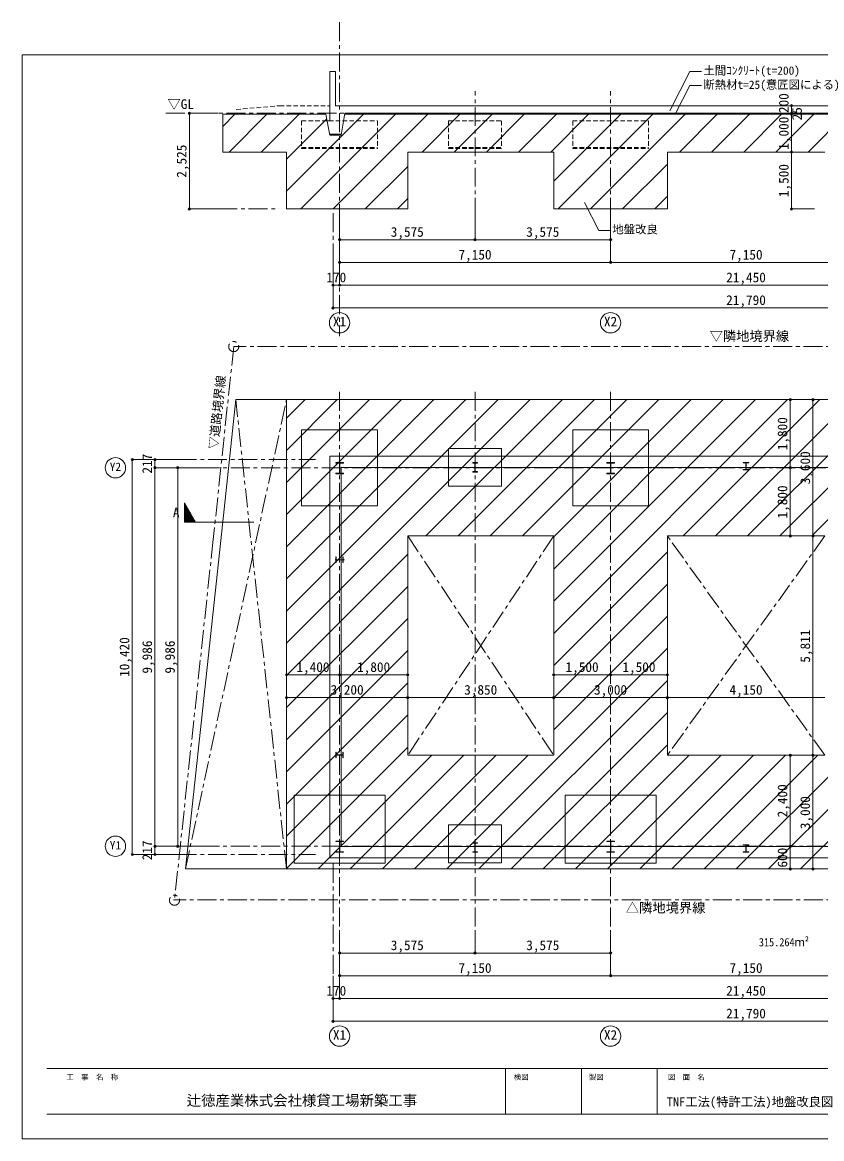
# Model space of a CAD drawing. Units: millimetres at full size, sheet at 1:100. Extents: x -41329 to 42203, y -29220 to 30473.
# Drawn here: x -41329 to -20241, y 1019 to 30473 of the extents above; entities that cross this region are included whole.
import ezdxf
from ezdxf.enums import TextEntityAlignment as Align

# ---------------------------------------------------------------- set-up
doc = ezdxf.new("R2010")
doc.units = ezdxf.units.MM
doc.header["$LTSCALE"] = 100
doc.header["$PDMODE"] = 32
doc.header["$PDSIZE"] = 60
doc.linetypes.add('CHAIN1', pattern=[8, 5, -1, 1, -1])
doc.linetypes.add('DASHED1', pattern=[1.8, 1.2, -0.6])
for name, color, linetype, lineweight in [('0-0_0', 7, 'Continuous', 9), ('0-1_Defpoints', 3, 'Continuous', 13), ('0-2_一般', 7, 'Continuous', 18), ('0-3_寸法', 2, 'Continuous', 18), ('0-4_1-5 見掛り線', 7, 'CHAIN1', 9), ('0-7_A', 7, 'Continuous', 5), ('0-8_DRAWING-FRAME', 4, 'Continuous', 5), ('0-9_DIM', 7, 'Continuous', 9), ('0-E_0-5 図面', 4, 'Continuous', 5), ('0-F_0-4 データ 0', 7, 'Continuous', 5), ('F-0', 7, 'Continuous', 18), ('F-F', 4, 'Continuous', 5)]:
    doc.layers.add(name, color=color, linetype=linetype, lineweight=lineweight)
doc.styles.add('ＭＳ ゴシック', font='')
doc.styles.get('ＭＳ ゴシック').set_extended_font_data('MS Gothic')

msp = doc.modelspace()

# ---------------------------------------------------------------- linework, layer by layer
at = {"layer": '0-0_0', "color": 3, "lineweight": 13}
for p, q in [((-33219.7, 29173.6), (-33069.7, 29173.6)), ((-33219.7, 27873.6), (-33219.7, 29173.6)), ((-33069.7, 28273.6), (-33069.7, 29173.6)), ((-36042.2, 28048.6), (-33319.7, 28048.6)), ((-36042.2, 27048.6), (-36042.2, 28048.6)), ((-33219.7, 27493.6), (-33319.7, 28048.6)), ((-33069.7, 28273.6), (-11399.7, 28273.6)), ((-32819.7, 28073.6), (-32919.7, 27493.6)), ((-32824, 28048.6), (-11645.3, 28048.6)), ((-32819.7, 28073.6), (-11649.7, 28073.6)), ((-33219.7, 27873.6), (-33288.1, 27873.6)), ((-32914.5, 27523.6), (-33225.1, 27523.6)), ((-33219.7, 27493.6), (-32919.7, 27493.6)), ((-27309.7, 27048.6), (-31159.7, 27048.6)), ((-27309.7, 27048.6), (-27309.7, 25548.6)), ((-24309.7, 27048.6), (-20159.7, 27048.6))]:
    msp.add_line(p, q, dxfattribs=at)
at = {"layer": '0-0_0', "color": 3, "linetype": 'DASHED1', "lineweight": 13}
for p, q in [((-33959.7, 27873.6), (-31959.7, 27873.6)), ((-33959.7, 27873.6), (-33959.7, 27143.6)), ((-31959.7, 27873.6), (-31959.7, 27143.6)), ((-30084.7, 27873.6), (-28684.7, 27873.6)), ((-30084.7, 27873.6), (-30084.7, 27143.6)), ((-28684.7, 27873.6), (-28684.7, 27143.6)), ((-26809.7, 27873.6), (-24809.7, 27873.6)), ((-26809.7, 27873.6), (-26809.7, 27143.6)), ((-24809.7, 27873.6), (-24809.7, 27143.6)), ((-33959.7, 27173.6), (-31959.7, 27173.6)), ((-33959.7, 27143.6), (-31959.7, 27143.6)), ((-30084.7, 27173.6), (-28684.7, 27173.6)), ((-30084.7, 27143.6), (-28684.7, 27143.6)), ((-26809.7, 27173.6), (-24809.7, 27173.6)), ((-26809.7, 27143.6), (-24809.7, 27143.6))]:
    msp.add_line(p, q, dxfattribs=at)
at = {"layer": '0-0_0'}
for p, q in [((-33059.7, 18857.5), (-32859.7, 18857.5)), ((-33059.7, 18857.5), (-33059.7, 18845.5)), ((-32859.7, 18857.5), (-32859.7, 18845.5)), ((-29447.2, 18857.5), (-29322.2, 18857.5)), ((-29447.2, 18857.5), (-29447.2, 18845.5)), ((-29322.2, 18857.5), (-29322.2, 18845.5)), ((-25909.7, 18857.5), (-25709.7, 18857.5)), ((-25909.7, 18857.5), (-25909.7, 18845.5)), ((-25709.7, 18857.5), (-25709.7, 18845.5)), ((-22309.7, 18857.5), (-22159.7, 18857.5)), ((-22309.7, 18857.5), (-22309.7, 18848.5)), ((-22159.7, 18857.5), (-22159.7, 18848.5)), ((-33059.7, 18845.5), (-32967.7, 18845.5)), ((-33059.7, 18575.5), (-32967.7, 18575.5)), ((-33059.7, 18575.5), (-33059.7, 18563.5)), ((-33059.7, 18563.5), (-32859.7, 18563.5)), ((-32962.7, 18840.5), (-32962.7, 18580.5)), ((-32956.7, 18840.5), (-32956.7, 18580.5)), ((-32951.7, 18845.5), (-32859.7, 18845.5)), ((-32951.7, 18575.5), (-32859.7, 18575.5)), ((-32859.7, 18575.5), (-32859.7, 18563.5)), ((-29447.2, 18845.5), (-29392.7, 18845.5)), ((-29447.2, 18619.5), (-29392.7, 18619.5)), ((-29447.2, 18619.5), (-29447.2, 18607.5)), ((-29447.2, 18607.5), (-29322.2, 18607.5)), ((-29387.7, 18840.5), (-29387.7, 18624.5)), ((-29381.7, 18840.5), (-29381.7, 18624.5)), ((-29376.7, 18845.5), (-29322.2, 18845.5)), ((-29376.7, 18619.5), (-29322.2, 18619.5)), ((-29322.2, 18619.5), (-29322.2, 18607.5)), ((-25909.7, 18845.5), (-25817.7, 18845.5)), ((-25909.7, 18575.5), (-25817.7, 18575.5)), ((-25909.7, 18575.5), (-25909.7, 18563.5)), ((-25909.7, 18563.5), (-25709.7, 18563.5)), ((-25812.7, 18840.5), (-25812.7, 18580.5)), ((-25806.7, 18840.5), (-25806.7, 18580.5)), ((-25801.7, 18845.5), (-25709.7, 18845.5)), ((-25801.7, 18575.5), (-25709.7, 18575.5)), ((-25709.7, 18575.5), (-25709.7, 18563.5)), ((-22309.7, 18848.5), (-22242.7, 18848.5)), ((-22309.7, 18672.5), (-22242.7, 18672.5)), ((-22309.7, 18672.5), (-22309.7, 18663.5)), ((-22309.7, 18663.5), (-22159.7, 18663.5)), ((-22237.7, 18843.5), (-22237.7, 18677.5)), ((-22231.7, 18843.5), (-22231.7, 18677.5)), ((-22226.7, 18848.5), (-22159.7, 18848.5)), ((-22226.7, 18672.5), (-22159.7, 18672.5)), ((-22159.7, 18672.5), (-22159.7, 18663.5)), ((-33078.2, 16292.5), (-32827.7, 16292.5)), ((-33059.7, 16217.5), (-33059.7, 16367.5)), ((-33059.7, 16367.5), (-33050.7, 16367.5)), ((-33059.7, 16217.5), (-33050.7, 16217.5)), ((-33050.7, 16300.5), (-33050.7, 16367.5)), ((-33050.7, 16217.5), (-33050.7, 16284.5)), ((-33045.7, 16295.5), (-32879.7, 16295.5)), ((-33045.7, 16289.5), (-32879.7, 16289.5)), ((-32874.7, 16300.5), (-32874.7, 16367.5)), ((-32874.7, 16367.5), (-32865.7, 16367.5)), ((-32874.7, 16217.5), (-32874.7, 16284.5)), ((-32874.7, 16217.5), (-32865.7, 16217.5)), ((-32865.7, 16217.5), (-32865.7, 16367.5)), ((-33059.7, 11217.5), (-33059.7, 11067.5)), ((-33059.7, 11217.5), (-33050.7, 11217.5)), ((-33050.7, 11217.5), (-33050.7, 11150.5)), ((-32874.7, 11217.5), (-32874.7, 11150.5)), ((-32874.7, 11217.5), (-32865.7, 11217.5)), ((-32865.7, 11217.5), (-32865.7, 11067.5)), ((-33059.7, 11067.5), (-33050.7, 11067.5)), ((-33050.7, 11134.5), (-33050.7, 11067.5)), ((-33045.7, 11145.5), (-32879.7, 11145.5)), ((-33045.7, 11139.5), (-32879.7, 11139.5)), ((-32874.7, 11134.5), (-32874.7, 11067.5)), ((-32874.7, 11067.5), (-32865.7, 11067.5)), ((-33059.7, 8871.5), (-32859.7, 8871.5)), ((-33059.7, 8859.5), (-33059.7, 8871.5)), ((-33059.7, 8859.5), (-32967.7, 8859.5)), ((-32962.7, 8594.5), (-32962.7, 8854.5)), ((-32956.7, 8594.5), (-32956.7, 8854.5)), ((-32951.7, 8859.5), (-32859.7, 8859.5)), ((-32859.7, 8859.5), (-32859.7, 8871.5)), ((-25909.7, 8871.5), (-25709.7, 8871.5)), ((-25909.7, 8859.5), (-25909.7, 8871.5)), ((-25909.7, 8859.5), (-25817.7, 8859.5)), ((-25812.7, 8594.5), (-25812.7, 8854.5)), ((-25806.7, 8594.5), (-25806.7, 8854.5)), ((-25801.7, 8859.5), (-25709.7, 8859.5)), ((-25709.7, 8859.5), (-25709.7, 8871.5)), ((-33059.7, 8589.5), (-32967.7, 8589.5)), ((-33059.7, 8577.5), (-33059.7, 8589.5)), ((-33059.7, 8577.5), (-32859.7, 8577.5)), ((-32951.7, 8589.5), (-32859.7, 8589.5)), ((-32859.7, 8577.5), (-32859.7, 8589.5)), ((-29447.2, 8827.5), (-29322.2, 8827.5)), ((-29447.2, 8815.5), (-29447.2, 8827.5)), ((-29447.2, 8815.5), (-29392.7, 8815.5)), ((-29447.2, 8589.5), (-29392.7, 8589.5)), ((-29447.2, 8577.5), (-29447.2, 8589.5)), ((-29447.2, 8577.5), (-29322.2, 8577.5)), ((-29387.7, 8594.5), (-29387.7, 8810.5)), ((-29381.7, 8594.5), (-29381.7, 8810.5)), ((-29376.7, 8815.5), (-29322.2, 8815.5)), ((-29376.7, 8589.5), (-29322.2, 8589.5)), ((-29322.2, 8815.5), (-29322.2, 8827.5)), ((-29322.2, 8577.5), (-29322.2, 8589.5)), ((-25909.7, 8589.5), (-25817.7, 8589.5)), ((-25909.7, 8577.5), (-25909.7, 8589.5)), ((-25909.7, 8577.5), (-25709.7, 8577.5)), ((-25801.7, 8589.5), (-25709.7, 8589.5)), ((-25709.7, 8577.5), (-25709.7, 8589.5)), ((-22309.7, 8771.5), (-22159.7, 8771.5)), ((-22309.7, 8762.5), (-22309.7, 8771.5)), ((-22309.7, 8762.5), (-22242.7, 8762.5)), ((-22309.7, 8586.5), (-22242.7, 8586.5)), ((-22309.7, 8577.5), (-22309.7, 8586.5)), ((-22309.7, 8577.5), (-22159.7, 8577.5)), ((-22237.7, 8591.5), (-22237.7, 8757.5)), ((-22231.7, 8591.5), (-22231.7, 8757.5)), ((-22226.7, 8762.5), (-22159.7, 8762.5)), ((-22226.7, 8586.5), (-22159.7, 8586.5)), ((-22159.7, 8762.5), (-22159.7, 8771.5)), ((-22159.7, 8577.5), (-22159.7, 8586.5))]:
    msp.add_line(p, q, dxfattribs=at)
at = {"layer": '0-0_0', "color": 3, "lineweight": 13}
for points in [[(-36042.2, 27048.6), (-34359.7, 27048.6), (-34359.7, 25548.6)], [(-31159.7, 27048.6), (-31159.7, 25548.6), (-34359.7, 25548.6)], [(-24309.7, 27048.6), (-24309.7, 25548.6), (-27309.7, 25548.6)]]:
    msp.add_lwpolyline(points, dxfattribs=at)
at = {"layer": '0-0_0'}
for centre, start, end in [((-32967.7, 18840.5), 0, 90), ((-32967.7, 18580.5), 270, 0), ((-32951.7, 18840.5), 90, 180), ((-32951.7, 18580.5), 180, 270), ((-29392.7, 18840.5), 0, 90), ((-29392.7, 18624.5), 270, 0), ((-29376.7, 18840.5), 90, 180), ((-29376.7, 18624.5), 180, 270), ((-25817.7, 18840.5), 0, 90), ((-25817.7, 18580.5), 270, 0), ((-25801.7, 18840.5), 90, 180), ((-25801.7, 18580.5), 180, 270), ((-22242.7, 18843.5), 0, 90), ((-22242.7, 18677.5), 270, 0), ((-22226.7, 18843.5), 90, 180), ((-22226.7, 18677.5), 180, 270), ((-33045.7, 16300.5), 180, 270), ((-33045.7, 16284.5), 90, 180), ((-32879.7, 16300.5), 270, 0), ((-32879.7, 16284.5), 0, 90), ((-33045.7, 11150.5), 180, 270), ((-33045.7, 11134.5), 90, 180), ((-32879.7, 11150.5), 270, 0), ((-32879.7, 11134.5), 0, 90), ((-32967.7, 8854.5), 0, 90), ((-32951.7, 8854.5), 90, 180), ((-25817.7, 8854.5), 0, 90), ((-25801.7, 8854.5), 90, 180), ((-32967.7, 8594.5), 270, 0), ((-32951.7, 8594.5), 180, 270), ((-29392.7, 8810.5), 0, 90), ((-29392.7, 8594.5), 270, 0), ((-29376.7, 8810.5), 90, 180), ((-29376.7, 8594.5), 180, 270), ((-25817.7, 8594.5), 270, 0), ((-25801.7, 8594.5), 180, 270), ((-22242.7, 8757.5), 0, 90), ((-22242.7, 8591.5), 270, 0), ((-22226.7, 8757.5), 90, 180), ((-22226.7, 8591.5), 180, 270)]:
    msp.add_arc(centre, 5, start, end, dxfattribs=at)
at = {"layer": '0-1_Defpoints', "color": 7, "lineweight": 9}
for p, q in [((-33219.7, 19027.5), (-11249.7, 19027.5)), ((-33219.7, 8427.5), (-33219.7, 19027.5)), ((-11549.7, 18727.5), (-32919.7, 18727.5)), ((-33219.7, 8427.5), (-11249.7, 8427.5))]:
    msp.add_line(p, q, dxfattribs=at)
msp.add_lwpolyline([(-32919.7, 18727.5), (-32919.7, 8727.5), (-11549.7, 8727.5)], dxfattribs=at)
at = {"layer": '0-2_一般', "lineweight": 9}
for p, q in [((-30084.7, 19232.5), (-30084.7, 18232.5)), ((-28684.7, 19232.5), (-30084.7, 19232.5)), ((-28684.7, 18232.5), (-28684.7, 19232.5)), ((-30084.7, 18232.5), (-28684.7, 18232.5)), ((-34159.7, 10084.5), (-31759.7, 10084.5)), ((-27009.7, 10084.5), (-24609.7, 10084.5)), ((-28684.7, 8299.5), (-28684.7, 9299.5)), ((-30084.7, 8299.5), (-28684.7, 8299.5))]:
    msp.add_line(p, q, dxfattribs=at)
for points in [[(-33959.7, 17720.5), (-31959.7, 17720.5), (-31959.7, 19720.5), (-33959.7, 19720.5)], [(-26809.7, 17720.5), (-24809.7, 17720.5), (-24809.7, 19720.5), (-26809.7, 19720.5)], [(-34159.7, 8284.5), (-31759.7, 8284.5), (-31759.7, 10084.5), (-34159.7, 10084.5)], [(-27009.7, 8284.5), (-24609.7, 8284.5), (-24609.7, 10084.5), (-27009.7, 10084.5)]]:
    msp.add_lwpolyline(points, close=True, dxfattribs=at)
msp.add_lwpolyline([(-28684.7, 9299.5), (-30084.7, 9299.5), (-30084.7, 8299.5)], dxfattribs=at)
at = {"layer": '0-3_寸法'}
for p, q in [((-36093.5, 16803.8), (-35698.6, 20520.5)), ((-10909.7, 20520.5), (-35698.6, 20520.5)), ((-34359.7, 20520.5), (-34359.7, 8134.5)), ((-37049.5, 17790.7), (-37051.8, 17792.9)), ((-37010.9, 17723.7), (-37051.8, 17764.6)), ((-36972.3, 17656.8), (-37051.8, 17736.3)), ((-36933.6, 17589.9), (-37051.8, 17708)), ((-36895, 17523), (-37051.8, 17679.8)), ((-36856.3, 17456), (-37051.8, 17651.5)), ((-36817.7, 17389.1), (-37051.8, 17623.2)), ((-36779.1, 17322.2), (-37051.8, 17594.9)), ((-36771.7, 17286.5), (-37051.8, 17566.6)), ((-36799.9, 17286.5), (-37051.8, 17538.3)), ((-36828.2, 17286.5), (-37051.8, 17510)), ((-36856.5, 17286.5), (-37051.8, 17481.8)), ((-36884.8, 17286.5), (-37051.8, 17453.5)), ((-36913.1, 17286.5), (-37051.8, 17425.2)), ((-36941.4, 17286.5), (-37051.8, 17396.9)), ((-36969.7, 17286.5), (-37051.8, 17368.6)), ((-36997.9, 17286.5), (-37051.8, 17340.3)), ((-37026.2, 17286.5), (-37051.8, 17312.1)), ((-35219.2, 17286.5), (-37051.8, 17286.5)), ((-36093.5, 16803.6), (-37027.3, 8134.5)), ((-31159.7, 16920.5), (-27309.7, 16920.5)), ((-31159.7, 11134.5), (-31159.7, 16920.5)), ((-27309.7, 16920.5), (-27309.7, 11134.5)), ((-24309.7, 16920.5), (-20159.7, 16920.5)), ((-24309.7, 16920.5), (-24309.7, 11134.5)), ((-31159.7, 11134.5), (-27309.7, 11134.5)), ((-24309.7, 11134.5), (-20159.7, 11134.5)), ((-10909.7, 8134.5), (-37027.3, 8134.5))]:
    msp.add_line(p, q, dxfattribs=at)
msp.add_lwpolyline([(-37051.8, 17286.5), (-37051.8, 17794.5), (-36758.5, 17286.5)], dxfattribs=at)
at = {"layer": '0-4_1-5 見掛り線'}
for p, q in [((-37027.3, 8134.5), (-34359.7, 20520.5)), ((-34359.7, 8134.5), (-35698.6, 20520.5)), ((-27309.7, 16920.5), (-31159.7, 11134.5)), ((-31159.7, 16920.5), (-27309.7, 11134.5)), ((-20159.7, 16920.5), (-24309.7, 11134.5)), ((-20159.7, 11134.5), (-24309.7, 16920.5))]:
    msp.add_line(p, q, dxfattribs=at)
at = {"layer": '0-7_A', "color": 4}
for p, q in [((-36920.9, 28073.6), (-36920.9, 25548.6)), ((-36920.9, 28073.6), (-36158.5, 28073.6)), ((-21036.8, 28273.6), (-21036.8, 28073.6)), ((-21036.8, 28273.6), (-20425.9, 28273.6)), ((-21036.8, 28073.6), (-20425.9, 28073.6)), ((-21036.8, 28073.6), (-21036.8, 28048.6)), ((-21036.8, 28048.6), (-20425.9, 28048.6)), ((-21036.8, 28048.6), (-21036.8, 27048.6)), ((-21036.8, 27048.6), (-20425.9, 27048.6)), ((-21036.8, 27048.6), (-21036.8, 25548.6)), ((-36920.9, 25548.6), (-36158.5, 25548.6)), ((-32959.7, 24738.5), (-32959.7, 25338.5)), ((-29384.7, 24738.5), (-29384.7, 25338.5)), ((-25809.7, 24738.5), (-25809.7, 25338.5)), ((-21036.8, 25548.6), (-20425.9, 25548.6)), ((-32959.7, 24138.5), (-32959.7, 24738.5)), ((-29384.7, 24738.5), (-32959.7, 24738.5)), ((-25809.7, 24738.5), (-29384.7, 24738.5)), ((-25809.7, 24138.5), (-25809.7, 24738.5)), ((-33129.7, 23538.5), (-33129.7, 24138.5)), ((-32959.7, 24138.5), (-25809.7, 24138.5)), ((-32959.7, 23538.5), (-32959.7, 24138.5)), ((-25809.7, 24138.5), (-18659.7, 24138.5)), ((-32959.7, 23538.5), (-33129.7, 23538.5)), ((-33129.7, 22938.5), (-33129.7, 23538.5)), ((-32959.7, 23538.5), (-11509.7, 23538.5)), ((-33129.7, 22938.5), (-11339.7, 22938.5)), ((-21070.4, 18720.5), (-21070.4, 20520.5)), ((-20470.4, 20520.5), (-20470.4, 16920.5)), ((-38429.7, 8517.5), (-38429.7, 18937.5)), ((-38429.7, 18937.5), (-37829.7, 18937.5)), ((-37829.7, 18720.5), (-37829.7, 18937.5)), ((-37829.7, 18937.5), (-37229.7, 18937.5)), ((-37829.7, 8734.5), (-37829.7, 18720.5)), ((-37829.7, 18720.5), (-37229.7, 18720.5)), ((-37229.7, 8734.5), (-37229.7, 18720.5)), ((-37229.7, 18720.5), (-36629.7, 18720.5)), ((-21070.4, 16920.5), (-21070.4, 18720.5)), ((-20470.4, 16920.5), (-20470.4, 11134.5)), ((-34359.7, 13256.7), (-32959.7, 13256.7)), ((-32959.7, 13256.7), (-31159.7, 13256.7)), ((-27309.7, 13256.7), (-25809.7, 13256.7)), ((-25809.7, 13256.7), (-24309.7, 13256.7)), ((-31159.7, 12656.7), (-34359.7, 12656.7)), ((-27309.7, 12656.7), (-31159.7, 12656.7)), ((-24309.7, 12656.7), (-27309.7, 12656.7)), ((-20159.7, 12656.7), (-24309.7, 12656.7)), ((-21070.4, 8734.5), (-21070.4, 11134.5)), ((-20470.4, 11109.5), (-20470.4, 8134.5)), ((-37829.7, 8517.5), (-37829.7, 8734.5)), ((-37829.7, 8734.5), (-37229.7, 8734.5)), ((-37229.7, 8734.5), (-36629.7, 8734.5)), ((-21070.4, 8134.5), (-21070.4, 8734.5)), ((-38429.7, 8517.5), (-37829.7, 8517.5)), ((-37829.7, 8517.5), (-37229.7, 8517.5)), ((-32959.7, 5917.5), (-32959.7, 6517.5)), ((-29384.7, 5917.5), (-29384.7, 6517.5)), ((-25809.7, 5917.5), (-25809.7, 6517.5)), ((-32959.7, 5317.5), (-32959.7, 5917.5)), ((-29384.7, 5917.5), (-32959.7, 5917.5)), ((-25809.7, 5917.5), (-29384.7, 5917.5)), ((-25809.7, 5317.5), (-25809.7, 5917.5)), ((-33129.7, 4717.5), (-33129.7, 5317.5)), ((-32959.7, 5317.5), (-25809.7, 5317.5)), ((-32959.7, 4717.5), (-32959.7, 5317.5)), ((-25809.7, 5317.5), (-18659.7, 5317.5)), ((-32959.7, 4717.5), (-33129.7, 4717.5)), ((-33129.7, 4117.5), (-33129.7, 4717.5)), ((-32959.7, 4717.5), (-11509.7, 4717.5)), ((-33129.7, 4117.5), (-11339.7, 4117.5))]:
    msp.add_line(p, q, dxfattribs=at)
at = {"layer": '0-7_A'}
for p in [(-21036.8, 28273.6), (-36920.9, 28073.6), (-21036.8, 28073.6), (-21036.8, 28048.6), (-21036.8, 27048.6), (-36920.9, 25548.6), (-21036.8, 25548.6), (-32959.7, 24738.5), (-29384.7, 24738.5), (-25809.7, 24738.5), (-32959.7, 24138.5), (-25809.7, 24138.5), (-33129.7, 23538.5), (-32959.7, 23538.5), (-33129.7, 22938.5), (-21070.4, 20520.5), (-20470.4, 20520.5), (-38429.7, 18937.5), (-37829.7, 18937.5), (-37829.7, 18720.5), (-37229.7, 18720.5), (-21070.4, 18720.5), (-21070.4, 16920.5), (-20470.4, 16920.5), (-34359.7, 13256.7), (-32959.7, 13256.7), (-31159.7, 13256.7), (-27309.7, 13256.7), (-25809.7, 13256.7), (-24309.7, 13256.7), (-34359.7, 12656.7), (-31159.7, 12656.7), (-27309.7, 12656.7), (-24309.7, 12656.7), (-21070.4, 11134.5), (-20470.4, 11134.5), (-38429.7, 8517.5), (-37829.7, 8734.5), (-37829.7, 8517.5), (-37229.7, 8734.5), (-21070.4, 8734.5), (-21070.4, 8134.5), (-20470.4, 8134.5), (-32959.7, 5917.5), (-29384.7, 5917.5), (-25809.7, 5917.5), (-32959.7, 5317.5), (-25809.7, 5317.5), (-33129.7, 4717.5), (-32959.7, 4717.5), (-33129.7, 4117.5)]:
    msp.add_point(p, dxfattribs=at)
at = {"layer": '0-8_DRAWING-FRAME'}
for p, q in [((-35722.4, 28048.6), (-36042.2, 27728.9)), ((-34873.9, 28048.6), (-35873.9, 27048.6)), ((-35025.4, 27048.6), (-34025.4, 28048.6)), ((-34359.7, 26017.3), (-32328.3, 28048.6)), ((-33979.8, 25548.6), (-31479.8, 28048.6)), ((-33131.3, 25548.6), (-30631.3, 28048.6)), ((-30782.8, 27048.6), (-29782.8, 28048.6)), ((-29934.2, 27048.6), (-28934.2, 28048.6)), ((-29085.7, 27048.6), (-28085.7, 28048.6)), ((-28237.2, 27048.6), (-27237.2, 28048.6)), ((-27388.6, 27048.6), (-26388.6, 28048.6)), ((-27309.7, 26279.1), (-25540.1, 28048.6)), ((-27191.6, 25548.6), (-24691.6, 28048.6)), ((-26343.1, 25548.6), (-23843.1, 28048.6)), ((-23994.5, 27048.6), (-22994.5, 28048.6)), ((-23146, 27048.6), (-22146, 28048.6)), ((-22297.5, 27048.6), (-21297.5, 28048.6)), ((-21448.9, 27048.6), (-20448.9, 28048.6)), ((-20600.4, 27048.6), (-19600.4, 28048.6)), ((-34359.7, 26865.8), (-33297.9, 27927.6)), ((-32282.8, 25548.6), (-31159.7, 26671.7)), ((-25494.5, 25548.6), (-24309.7, 26733.5)), ((-31434.2, 25548.6), (-31159.7, 25823.2)), ((-24646, 25548.6), (-24309.7, 25884.9)), ((-34359.7, 14089.2), (-27928.4, 20520.5)), ((-34359.7, 14937.7), (-28776.9, 20520.5)), ((-34359.7, 15786.3), (-29625.4, 20520.5)), ((-34359.7, 16634.8), (-30473.9, 20520.5)), ((-34359.7, 17483.3), (-31322.5, 20520.5)), ((-34359.7, 18331.8), (-32171, 20520.5)), ((-34359.7, 19180.4), (-33019.5, 20520.5)), ((-34359.7, 20028.9), (-33868, 20520.5)), ((-30679.8, 16920.5), (-27079.8, 20520.5)), ((-29831.3, 16920.5), (-26231.3, 20520.5)), ((-28982.8, 16920.5), (-25382.8, 20520.5)), ((-28134.2, 16920.5), (-24534.2, 20520.5)), ((-27309.7, 14351), (-21140.1, 20520.5)), ((-27309.7, 15199.5), (-21988.7, 20520.5)), ((-27309.7, 16048), (-22837.2, 20520.5)), ((-27309.7, 16896.6), (-23685.7, 20520.5)), ((-23891.6, 16920.5), (-20291.6, 20520.5)), ((-23043.1, 16920.5), (-19443.1, 20520.5)), ((-22194.5, 16920.5), (-18594.5, 20520.5)), ((-21346, 16920.5), (-17746, 20520.5)), ((-20497.5, 16920.5), (-16897.5, 20520.5)), ((-27309.7, 13502.5), (-24309.7, 16502.5)), ((-34359.7, 13240.7), (-31159.7, 16440.7)), ((-27309.7, 12653.9), (-24309.7, 15653.9)), ((-34359.7, 12392.1), (-31159.7, 15592.1)), ((-34359.7, 11543.6), (-31159.7, 14743.6)), ((-27309.7, 11805.4), (-24309.7, 14805.4)), ((-34359.7, 10695.1), (-31159.7, 13895.1)), ((-30132, 8134.5), (-24309.7, 13956.9)), ((-22495.3, 8134.5), (-17159.7, 13470.1)), ((-34359.7, 9846.6), (-31159.7, 13046.6)), ((-29283.5, 8134.5), (-24309.7, 13108.3)), ((-21646.7, 8134.5), (-17159.7, 12621.6)), ((-34359.7, 8998), (-31159.7, 12198)), ((-28435, 8134.5), (-24309.7, 12259.8)), ((-20798.2, 8134.5), (-17159.7, 11773.1)), ((-34359.7, 8149.5), (-31159.7, 11349.5)), ((-27586.4, 8134.5), (-24309.7, 11411.3)), ((-33526.1, 8134.5), (-30526.1, 11134.5)), ((-32677.6, 8134.5), (-29677.6, 11134.5)), ((-31829.1, 8134.5), (-28829.1, 11134.5)), ((-30980.5, 8134.5), (-27980.5, 11134.5)), ((-26737.9, 8134.5), (-23737.9, 11134.5)), ((-25889.4, 8134.5), (-22889.4, 11134.5)), ((-25040.8, 8134.5), (-22040.8, 11134.5)), ((-24192.3, 8134.5), (-21192.3, 11134.5)), ((-23343.8, 8134.5), (-20343.8, 11134.5))]:
    msp.add_line(p, q, dxfattribs=at)
at = {"layer": '0-9_DIM'}
for p, q in [((-24093.1, 28067.1), (-23718.8, 28807.3)), ((-23718.8, 28807.3), (-23414.2, 28807.3)), ((-26496.6, 25719.9), (-26122.3, 24979.8)), ((-26122.3, 24979.8), (-25817.7, 24979.8))]:
    msp.add_line(p, q, dxfattribs=at)
msp.add_lwpolyline([(-24244.3, 28140.4), (-23718.8, 29179.5), (-23414.2, 29179.5)], dxfattribs=at)
at = {"layer": '0-E_0-5 図面', "color": 6, "linetype": 'CHAIN1', "lineweight": 20}
for p, q in [((-35751.3, 21917.3), (-36292.3, 16825)), ((-10620.3, 21928.5), (-35751.3, 21917.3)), ((-36292.3, 16825), (-37314.4, 7309.2)), ((-10609.4, 7317.5), (-37339.7, 7317.5))]:
    msp.add_line(p, q, dxfattribs=at)
at = {"layer": '0-E_0-5 図面', "color": 3, "linetype": 'DASHED1', "lineweight": 13}
msp.add_lwpolyline([(-35686.7, 28173.6), (-34536.7, 28273.6), (-33219.7, 28273.6)], dxfattribs=at)
at = {"layer": '0-E_0-5 図面', "color": 6, "linetype": 'CHAIN1', "lineweight": 20}
for centre in [(-35751.3, 21917.3), (-37314.4, 7309.2)]:
    msp.add_circle(centre, 133, dxfattribs=at)
at = {"layer": '0-F_0-4 データ 0', "color": 4, "linetype": 'CHAIN1'}
for p, q in [((-32959.7, 30473.3), (-32959.7, 22192.6)), ((-29384.7, 25338.5), (-29384.7, 28657.3)), ((-25809.7, 25338.5), (-25809.7, 28657.3)), ((-37542.8, 28073.6), (-10492.1, 28073.6)), ((-36158.5, 25548.6), (-34557.5, 25548.6)), ((-33129.7, 24138.5), (-33129.7, 25451.5)), ((-32959.7, 20720.5), (-32959.7, 6517.5)), ((-29384.7, 20720.5), (-29384.7, 6517.5)), ((-25809.7, 20720.5), (-25809.7, 6517.5)), ((-37229.7, 18937.5), (-33594.3, 18937.5)), ((-36629.7, 18720.5), (-9509.7, 18720.5)), ((-36629.7, 8734.5), (-9509.7, 8734.5)), ((-37229.7, 8517.5), (-33594.3, 8517.5)), ((-33129.7, 8269), (-33129.7, 5317.5))]:
    msp.add_line(p, q, dxfattribs=at)
at = {"layer": '0-F_0-4 データ 0', "lineweight": 9}
for centre in [(-32959.7, 22547.2), (-25809.7, 22547.2), (-38872.3, 18720.5), (-38872.3, 8734.5), (-32959.7, 3726.2), (-25809.7, 3726.2)]:
    msp.add_circle(centre, 268.4, dxfattribs=at)
at = {"layer": 'F-0'}
for p, q in [((-978.6, 2869.3), (-40678.6, 2869.3)), ((-28578.6, 2869.3), (-28578.6, 1669.3)), ((-26578.6, 2869.3), (-26578.6, 1669.3)), ((-24578.6, 2869.3), (-24578.6, 1669.3)), ((-978.6, 1669.3), (-40678.6, 1669.3))]:
    msp.add_line(p, q, dxfattribs=at)
at = {"layer": 'F-F'}
msp.add_lwpolyline([(-41328.6, 1019.3), (-328.6, 1019.3), (-328.6, 29619.3), (-41328.6, 29619.3)], close=True, dxfattribs=at)

# ---------------------------------------------------------------- texts
at = {"layer": '0-3_寸法', "color": 7, "style": 'ＭＳ ゴシック'}
msp.add_text('A', height=256.6, dxfattribs=at).set_placement((-37356.7, 17333.8), align=Align.BOTTOM_LEFT)
at = {"layer": '0-3_寸法', "color": 7, "style": 'ＭＳ ゴシック', "width": 0.9}
msp.add_text('315.264ｍ²', height=219.9, dxfattribs=at).set_placement((-21897.5, 6027.2), align=Align.BOTTOM_LEFT)
at = {"layer": '0-7_A', "style": 'ＭＳ ゴシック'}
for s, p in [('200', (-21036.8, 28078.7)), ('25', (-20686.8, 27886.1)), ('1,000', (-21036.8, 27111.1)), ('2,525', (-36920.9, 26373.6)), ('1,500', (-21036.8, 25861.1)), ('1,800', (-21070.4, 19183)), ('217', (-37829.7, 18566.5)), ('3,600', (-20470.4, 18283)), ('1,800', (-21070.4, 17383)), ('5,811', (-20470.4, 13577.5)), ('10,420', (-38429.7, 13202.5)), ('9,986', (-37829.7, 13290)), ('9,986', (-37229.7, 13290)), ('2,400', (-21070.4, 9497)), ('3,000', (-20470.4, 9184.5)), ('217', (-37829.7, 8363.5)), ('600', (-21070.4, 8172))]:
    msp.add_text(s, height=256.6, rotation=90, dxfattribs=at).set_placement(p, align=Align.BOTTOM_LEFT)
for s, p in [('3,575', (-31609.7, 24738.5)), ('3,575', (-28034.7, 24738.5)), ('7,150', (-29822.2, 24138.5)), ('7,150', (-22672.2, 24138.5)), ('170', (-33307.2, 23538.5)), ('21,450', (-22759.7, 23538.5)), ('21,790', (-22759.7, 22938.5)), ('1,400', (-34097.2, 13256.7)), ('1,800', (-32497.2, 13256.7)), ('1,500', (-26997.2, 13256.7)), ('1,500', (-25497.2, 13256.7)), ('3,200', (-33197.2, 12656.7)), ('3,850', (-29672.2, 12656.7)), ('3,000', (-26247.2, 12656.7)), ('4,150', (-22672.2, 12656.7)), ('3,575', (-31609.7, 5917.5)), ('3,575', (-28034.7, 5917.5)), ('7,150', (-29822.2, 5317.5)), ('7,150', (-22672.2, 5317.5)), ('170', (-33307.2, 4717.5)), ('21,450', (-22759.7, 4717.5)), ('21,790', (-22759.7, 4117.5))]:
    msp.add_text(s, height=256.6, dxfattribs=at).set_placement(p, align=Align.BOTTOM_LEFT)
at = {"layer": '0-9_DIM', "style": 'ＭＳ ゴシック'}
for s, p in [('土間ｺﾝｸﾘｰﾄ(t=200)', (-23360.5, 29024.2)), ('断熱材t=25(意匠図による)', (-23360.5, 28652)), ('地盤改良', (-25764, 24835.1))]:
    msp.add_text(s, height=219.9, dxfattribs=at).set_placement(p, align=Align.BOTTOM_LEFT)
at = {"layer": '0-E_0-5 図面', "color": 7, "style": 'ＭＳ ゴシック'}
for s, p in [('▽隣地境界線', (-23196.1, 21989.5)), ('△隣地境界線', (-25407.4, 6907.7))]:
    msp.add_text(s, height=256.6, dxfattribs=at).set_placement(p, align=Align.BOTTOM_LEFT)
msp.add_text('▽道路境界線', height=238.8, rotation=83.87, dxfattribs=at).set_placement((-36102, 19192.7), align=Align.BOTTOM_LEFT)
at = {"layer": '0-F_0-4 データ 0', "style": 'ＭＳ ゴシック'}
for s, height, p in [('▽GL', 256.6, (-37500.3, 28110.2)), ('X1', 256.6, (-33134.7, 22372.2)), ('X2', 256.6, (-25984.7, 22372.2)), ('Y2', 219.9, (-39022.3, 18570.5)), ('Y1', 219.9, (-39022.3, 8584.5)), ('X1', 256.6, (-33134.7, 3551.2)), ('X2', 256.6, (-25984.7, 3551.2))]:
    msp.add_text(s, height=height, dxfattribs=at).set_placement(p, align=Align.BOTTOM_LEFT)
at = {"layer": 'F-0', "style": 'ＭＳ ゴシック'}
for s, height, p in [('工\u3000事\u3000名\u3000称', 139.3, (-40165.3, 2532)), ('検図', 139.3, (-28362.6, 2532)), ('製図', 139.3, (-26384.1, 2532)), ('図\u3000面\u3000名', 139.3, (-24298.3, 2532)), ('辻徳産業株式会社様貸工場新築工事', 278.6, (-36992.2, 1805.1)), ('TNF工法(特許工法)地盤改良図', 238.8, (-24327.6, 1802.2))]:
    msp.add_text(s, height=height, dxfattribs=at).set_placement(p, align=Align.BOTTOM_LEFT)

doc.saveas('drawing.dxf')
